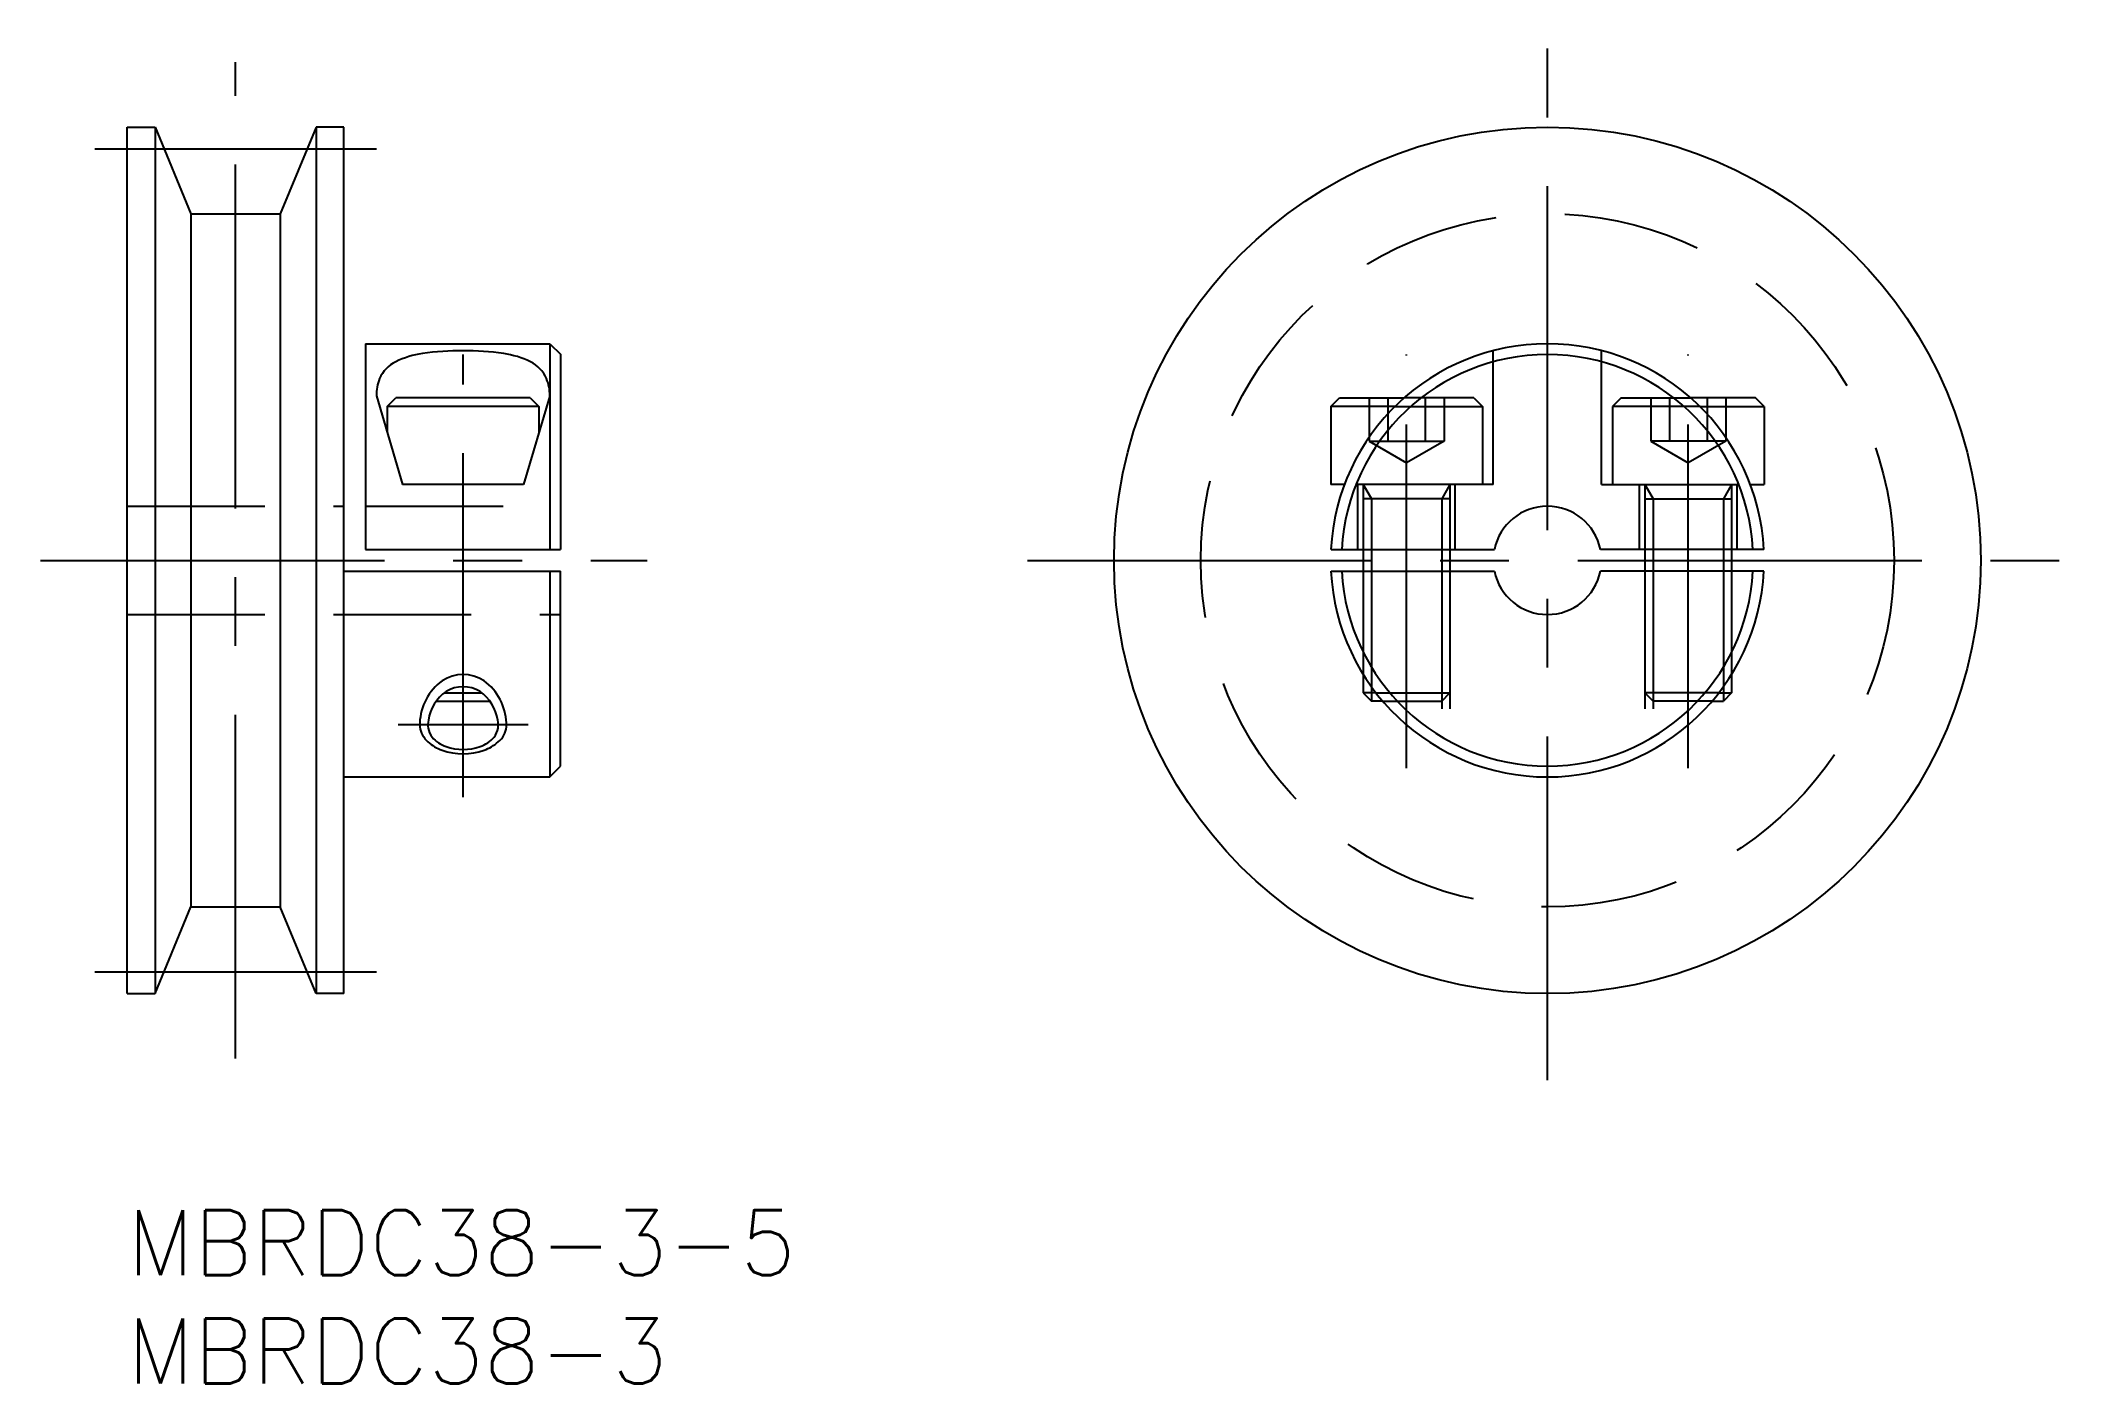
# Model space of a CAD drawing. Extents: x -4 to 89.5, y -8 to 54.
import ezdxf

# ---------------------------------------------------------------- set-up
doc = ezdxf.new("R2010")
doc.units = 0
doc.header["$LTSCALE"] = 0.5
doc.linetypes.add('CENTER', pattern=[50.8, 31.75, -6.35, 6.35, -6.35])
doc.linetypes.add('DASHED', pattern=[19.05, 12.7, -6.35])
for name, color, linetype in [('MSM_CENTER', 1, 'CENTER'), ('MSM_CONTINUOUS', 7, 'CONTINUOUS'), ('MSM_DASHED', 4, 'DASHED'), ('MSM_NARROW', 5, 'CONTINUOUS'), ('MSM_PART_NUMBER', 7, 'CONTINUOUS')]:
    doc.layers.add(name, color=color, linetype=linetype)
doc.styles.get("Standard").update_dxf_attribs({"font": 'txt.shx', "height": 3, "bigfont": 'bigfont.shx'})

# ---------------------------------------------------------------- blocks, each defined once
blk = doc.blocks.new('*U2')
at = {"layer": 'MSM_PART_NUMBER'}
blk.add_text('MBRDC38-3-5', height=3, dxfattribs=at).set_placement((0, -3))
blk = doc.blocks.new('*U3')
at = {"layer": 'MSM_PART_NUMBER'}
blk.add_text('MBRDC38-3', height=3, dxfattribs=at).set_placement((0, -8))

msp = doc.modelspace()

# ---------------------------------------------------------------- linework, layer by layer
at = {"layer": 'MSM_CENTER'}
for p, q in [((65.542, 6), (65.542, 54)), ((5, 7), (5, 53)), ((-1.5, 49), (11.5, 49)), ((15.5, 19.07), (15.5, 39.5)), ((59.042, 20.401), (59.042, 39.5)), ((72.042, 20.401), (72.042, 39.5)), ((-4, 30), (24, 30)), ((41.542, 30), (89.542, 30)), ((18.5, 22.401), (12.5, 22.401)), ((-1.5, 11), (11.5, 11))]:
    msp.add_line(p, q, dxfattribs=at)
at = {"layer": 'MSM_CONTINUOUS'}
for p, q in [((0, 50), (1.286, 50)), ((0, 10), (0, 50)), ((1.286, 50), (1.286, 10)), ((1.286, 50), (2.943, 46)), ((8.714, 50), (7.057, 46)), ((10, 50), (8.714, 50)), ((8.714, 50), (8.714, 10)), ((10, 10), (10, 50)), ((2.943, 46), (7.057, 46)), ((2.943, 46), (2.943, 14)), ((7.057, 46), (7.057, 14)), ((11, 40), (11, 30.5)), ((11, 40), (19.5, 40)), ((19.5, 40), (19.5, 30.5)), ((19.507, 39.997), (20.007, 39.497)), ((20, 39.5), (20, 30.5)), ((11.5, 37.599), (12.711, 33.5)), ((12, 37.1), (12.4, 37.5)), ((18.6, 37.5), (12.4, 37.5)), ((19.5, 37.599), (18.289, 33.5)), ((18.6, 37.5), (19, 37.1)), ((55.542, 37.1), (55.942, 37.5)), ((55.942, 37.5), (58.928, 37.5)), ((57.31, 37.5), (57.31, 35.677)), ((58.176, 37.5), (58.176, 36.763)), ((75.142, 37.5), (72.157, 37.5)), ((72.908, 37.5), (72.908, 36.763)), ((73.774, 37.5), (73.774, 35.677)), ((75.542, 37.1), (75.142, 37.5)), ((19, 37.1), (12, 37.1)), ((12, 37.1), (12, 35.906)), ((19, 37.1), (19, 35.906)), ((58.5, 37.1), (55.542, 37.1)), ((55.542, 37.1), (55.542, 33.5)), ((72.584, 37.1), (75.542, 37.1)), ((75.542, 37.1), (75.542, 33.5)), ((18.289, 33.5), (12.711, 33.5)), ((56.175, 33.5), (55.542, 33.5)), ((74.91, 33.5), (75.542, 33.5)), ((11, 30.5), (20, 30.5)), ((55.555, 30.5), (63.093, 30.5)), ((57.042, 30.5), (57.042, 29.5)), ((61.042, 30.5), (61.042, 29.5)), ((75.53, 30.5), (67.992, 30.5)), ((70.042, 30.5), (70.042, 29.5)), ((74.042, 30.5), (74.042, 29.5)), ((10, 29.5), (20, 29.5)), ((19.5, 29.5), (19.5, 20)), ((20, 20.5), (20, 29.5)), ((55.555, 29.5), (63.093, 29.5)), ((75.53, 29.5), (67.992, 29.5)), ((57.042, 24.732), (57.042, 23.879)), ((74.042, 24.732), (74.042, 23.879)), ((14.261, 23.5), (16.739, 23.5)), ((14.628, 23.879), (16.372, 23.879)), ((57.042, 23.879), (57.421, 23.5)), ((57.634, 23.879), (57.042, 23.879)), ((57.943, 23.5), (57.421, 23.5)), ((73.142, 23.5), (73.663, 23.5)), ((73.45, 23.879), (74.042, 23.879)), ((74.042, 23.879), (73.663, 23.5)), ((10, 20), (19.5, 20)), ((19.5, 20), (20, 20.5)), ((1.286, 10), (2.943, 14)), ((2.943, 14), (7.057, 14)), ((8.714, 10), (7.057, 14)), ((0, 10), (1.286, 10)), ((10, 10), (8.714, 10))]:
    msp.add_line(p, q, dxfattribs=at)
msp.add_circle((65.542, 30), 20, dxfattribs=at)
for centre, radius, start, end in [((14.233, 35.388), 4.206, 98.30321, 115.96427), ((15.5, 26.234), 13.447, 81.98829, 98.01171), ((16.732, 35.292), 4.306, 64.19364, 81.42692), ((65.542, 30), 10, 2.86598, 177.13402), ((65.542, 30), 9.5, 3.04909, 176.95091), ((13.412, 37.652), 1.912, 157.29859, 181.58751), ((13.054, 37.792), 1.528, 115.66527, 156.93875), ((17.946, 37.79), 1.528, 23.11617, 64.38965), ((17.588, 37.65), 1.912, 358.4674, 22.75633), ((65.542, 30), 2.5, 11.53696, 168.46304), ((65.542, 30), 10, 182.86598, 357.13402), ((65.542, 30), 9.5, 183.04909, 356.95091), ((65.542, 30), 2.5, 191.53696, 348.46304), ((15.852, 22.328), 1.976, 125.11517, 171.46741), ((15.5, 22.658), 1.507, 58.60899, 121.39101), ((15.148, 22.328), 1.976, 8.53259, 54.88483), ((15.183, 22.401), 1.304, 170.26409, 186.21648), ((15.817, 22.401), 1.304, 353.78352, 9.73591), ((14.941, 22.462), 1.073, 190.85722, 215.66239), ((15.086, 22.683), 1.324, 219.79445, 253.73357), ((15.914, 22.683), 1.324, 286.26643, 320.20555), ((16.059, 22.462), 1.073, 324.33761, 349.14278), ((15.5, 23.522), 2.251, 249.59905, 290.40095)]:
    msp.add_arc(centre, radius, start, end, dxfattribs=at)
at = {"layer": 'MSM_DASHED'}
for p, q in [((63.042, 33.5), (63.042, 39.682)), ((68.042, 33.5), (68.042, 39.682)), ((62.142, 37.5), (58.928, 37.5)), ((59.908, 37.5), (59.908, 35.5)), ((60.774, 37.5), (60.774, 35.5)), ((62.142, 37.5), (62.542, 37.1)), ((68.942, 37.5), (68.542, 37.1)), ((68.942, 37.5), (72.157, 37.5)), ((70.31, 37.5), (70.31, 35.5)), ((71.176, 37.5), (71.176, 35.5)), ((58.176, 36.763), (58.176, 35.5)), ((58.5, 37.1), (62.542, 37.1)), ((62.542, 37.1), (62.542, 33.5)), ((68.542, 37.1), (68.542, 33.5)), ((72.584, 37.1), (68.542, 37.1)), ((72.908, 36.763), (72.908, 35.5)), ((57.31, 35.677), (57.31, 35.5)), ((73.774, 35.677), (73.774, 35.5)), ((57.31, 35.5), (59.042, 34.5)), ((57.31, 35.5), (60.774, 35.5)), ((60.774, 35.5), (59.042, 34.5)), ((70.31, 35.5), (72.042, 34.5)), ((73.774, 35.5), (70.31, 35.5)), ((73.774, 35.5), (72.042, 34.5)), ((63.042, 33.5), (56.175, 33.5)), ((56.792, 30.5), (56.792, 33.5)), ((57.042, 33.5), (57.421, 32.844)), ((57.042, 33.5), (57.042, 30.5)), ((61.042, 32.844), (57.042, 32.844)), ((57.421, 32.844), (57.421, 30.5)), ((61.042, 33.5), (60.663, 32.844)), ((60.663, 32.844), (60.663, 30.5)), ((61.042, 33.5), (61.042, 30.5)), ((61.292, 30.5), (61.292, 33.5)), ((68.042, 33.5), (74.91, 33.5)), ((69.792, 30.5), (69.792, 33.5)), ((70.042, 33.5), (70.042, 30.5)), ((70.042, 33.5), (70.421, 32.844)), ((70.042, 32.844), (74.042, 32.844)), ((70.421, 32.844), (70.421, 30.5)), ((74.042, 33.5), (73.663, 32.844)), ((73.663, 32.844), (73.663, 30.5)), ((74.042, 33.5), (74.042, 30.5)), ((74.292, 30.5), (74.292, 33.5)), ((0, 32.5), (10, 32.5)), ((11, 32.5), (20, 32.5)), ((57.042, 29.5), (57.042, 24.732)), ((57.421, 29.5), (57.421, 24.165)), ((60.663, 29.5), (60.663, 21.271)), ((61.042, 29.5), (61.042, 21.07)), ((70.042, 29.5), (70.042, 21.07)), ((70.421, 29.5), (70.421, 21.271)), ((73.663, 29.5), (73.663, 24.165)), ((74.042, 29.5), (74.042, 24.732)), ((0, 27.5), (20, 27.5)), ((57.634, 23.879), (61.042, 23.879)), ((57.943, 23.5), (60.663, 23.5)), ((60.663, 23.5), (61.042, 23.879)), ((70.421, 23.5), (70.042, 23.879)), ((73.45, 23.879), (70.042, 23.879)), ((73.142, 23.5), (70.421, 23.5))]:
    msp.add_line(p, q, dxfattribs=at)
msp.add_circle((65.542, 30), 16, dxfattribs=at)
at = {"layer": 'MSM_NARROW'}
for p, q in [((57.421, 30.5), (57.421, 29.5)), ((60.663, 30.5), (60.663, 29.5)), ((70.421, 30.5), (70.421, 29.5)), ((73.663, 30.5), (73.663, 29.5)), ((57.421, 24.165), (57.421, 23.5)), ((73.663, 24.165), (73.663, 23.5))]:
    msp.add_line(p, q, dxfattribs=at)
for centre, radius, start, end in [((16.053, 22.391), 2.553, 126.58933, 177.71289), ((15.5, 22.978), 1.754, 56.49642, 123.50358), ((14.947, 22.391), 2.553, 2.28711, 53.41067), ((15.098, 22.401), 1.598, 176.68966, 183.31034), ((15.902, 22.401), 1.598, 356.68966, 3.31034), ((14.661, 22.496), 1.173, 189.18973, 228.21564), ((15.138, 23.011), 1.875, 227.81122, 251.12429), ((15.862, 23.011), 1.875, 288.87571, 312.18878), ((16.507, 22.404), 0.995, 308.1189, 354.47574), ((15.5, 23.97), 2.901, 250.50032, 289.49968)]:
    msp.add_arc(centre, radius, start, end, dxfattribs=at)

# ---------------------------------------------------------------- block references
at = {"layer": 'MSM_CONTINUOUS'}
for name in ['*U2', '*U3']:
    msp.add_blockref(name, (0, 0), dxfattribs=at)

doc.saveas('drawing.dxf')
